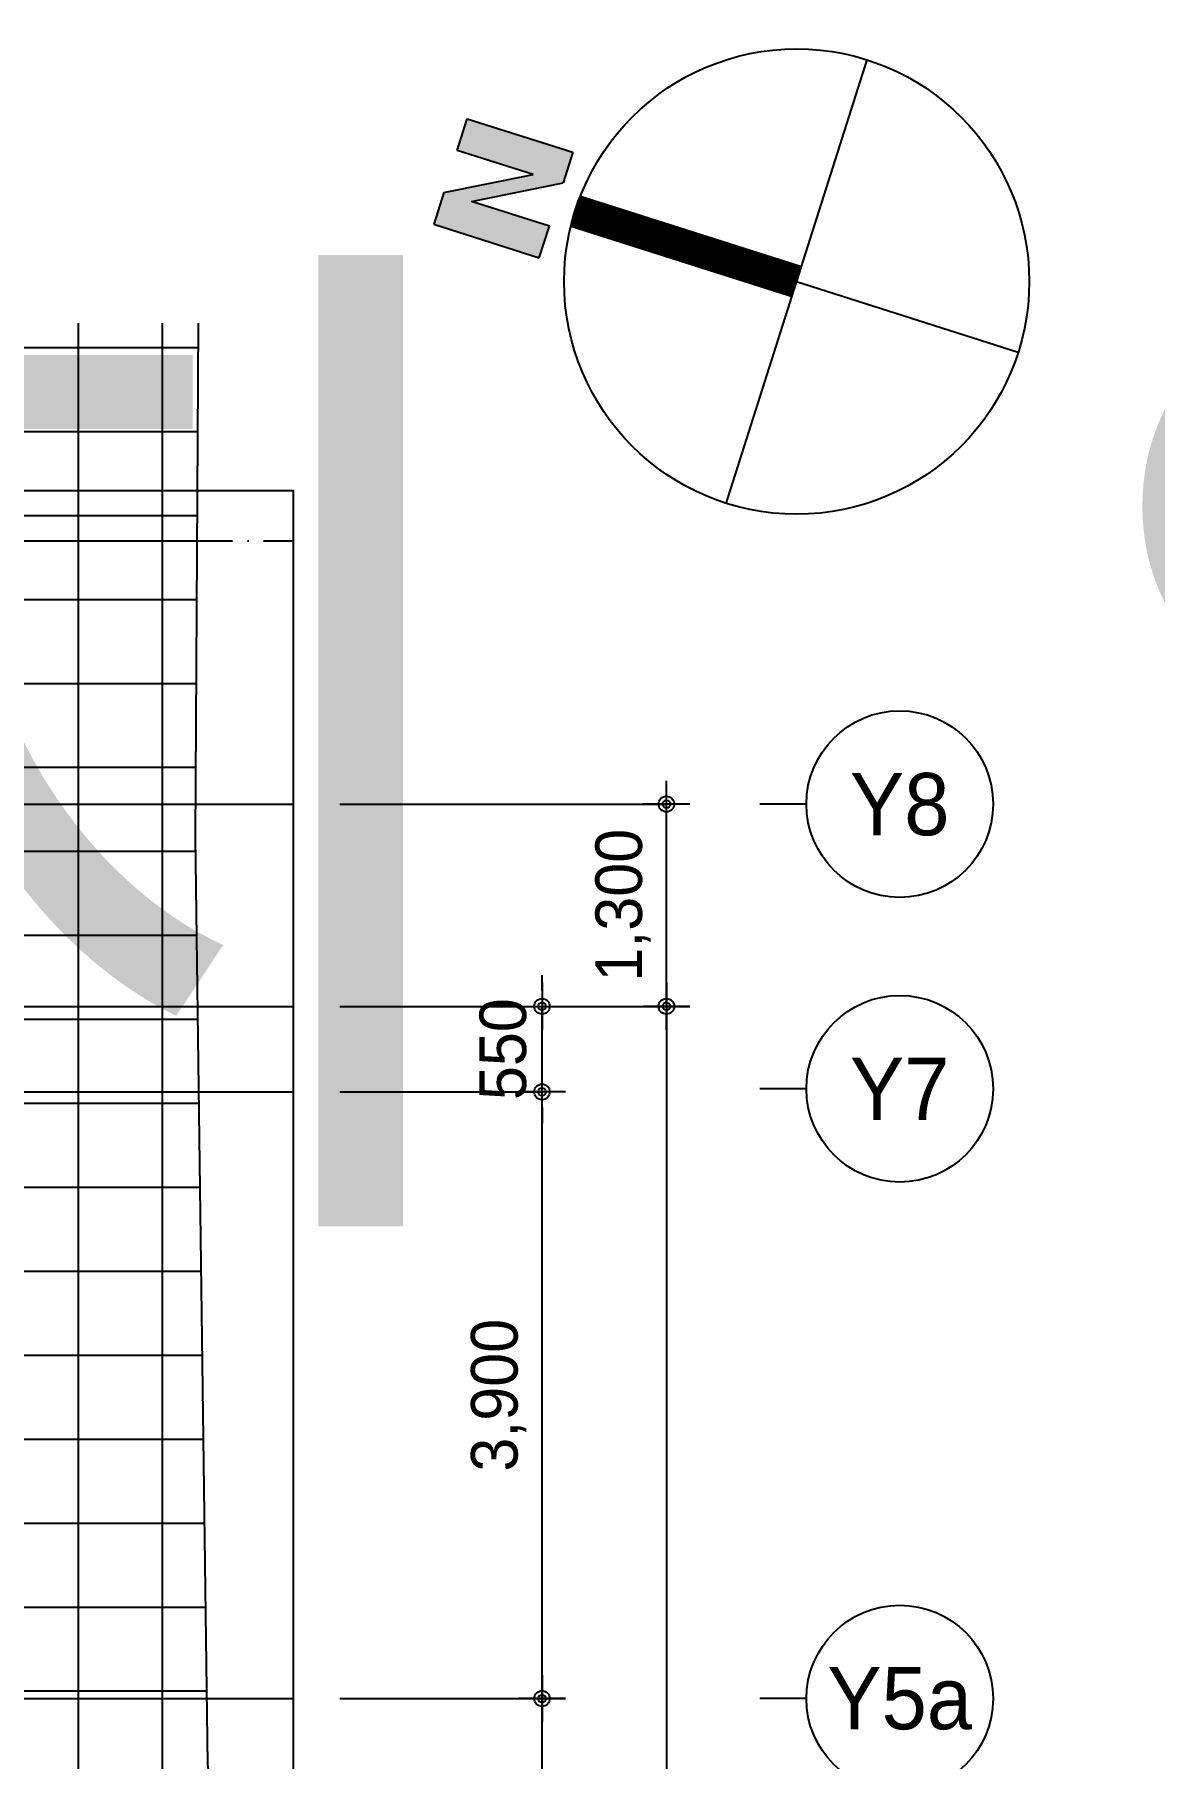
# Model space of a CAD drawing. Header units: millimetres. Extents: x 0 to 1390178, y 0 to 110113.
# Drawn here: x 487299 to 494502, y 44646 to 55728 of the extents above; entities that cross this region are included whole.
import ezdxf
from ezdxf.enums import TextEntityAlignment as Align
from ezdxf.xclip import XClip

# ---------------------------------------------------------------- set-up
doc = ezdxf.new("R2018")
doc.units = ezdxf.units.MM
doc.header["$LTSCALE"] = 100
doc.header["$XCLIPFRAME"] = 0
doc.linetypes.add('X - 평면도$0$CEN', pattern=[62, 60, -1, 0, -1])
doc.layers.get('DEFPOINTS').update_dxf_attribs({"color": 145})
for name, color, linetype in [('AA-XXXX-DIMS', 7, 'Continuous'), ('DIM', 7, 'Continuous'), ('X - SHEET$0$AA-BORD-TEXT', 3, 'Continuous'), ('X - 평면도$0$0-조경패턴', 9, 'Continuous'), ('X - 평면도$0$A-CEN', 1, 'X - 평면도$0$CEN'), ('X - 평면도$0$AA-MKXM', 7, 'Continuous'), ('X - 평면도$0$AA-XXXX-CNTL', 1, 'X - 평면도$0$CEN'), ('X - 평면도$0$도로', 1, 'Continuous')]:
    doc.layers.add(name, color=color, linetype=linetype)
doc.styles.add('HAUD01', font='Dotum.ttf')
doc.styles.get("Standard").update_dxf_attribs({"font": 'Dotum.ttf'})
doc.styles.add('X - SHEET$0$HAUD01', font='Dotum.ttf')
doc.dimstyles.new('HAUD-100', dxfattribs={"dimscale": 100, "dimtxt": 3, "dimasz": 1, "dimexe": 0, "dimexo": 3, "dimgap": 1, "dimtad": 1, "dimdec": 0, "dimdsep": 46, "dimlunit": 6, "dimtxsty": 'HAUD01', "dimblk": 'DIMDOT', "dimcen": 2.5, "dimdle": 1.5, "dimclrd": 7, "dimclre": 7, "dimclrt": 3, "dimadec": 0, "dimazin": 0, "dimtfac": 1, "dimtdec": 0, "dimtix": 1, "dimtmove": 2, "dimatfit": 3, "dimfxl": 1, "dimtvp": 1, "dimtolj": 1, "dimtzin": 0, "dimarcsym": 0})

# ---------------------------------------------------------------- blocks, each defined once
blk = doc.blocks.new('X - SHEET$0$HAUDsheetV')
at = {"layer": 'X - SHEET$0$AA-BORD-TEXT', "color": 3, "style": 'X - SHEET$0$HAUD01'}
for tag, p in [('PJCode', (786, 567.94)), ('작성자', (786.11, 194.82)), ('검토자', (786.11, 181.82)), ('최종검토자', (786.11, 168.82)), ('승인자', (786.11, 155.82)), ('일자', (786.83, 144.02)), ('개정번호', (812, 65.92))]:
    blk.add_attdef(tag, text='', height=3, dxfattribs=at).set_placement(p, align=Align.MIDDLE_CENTER)
at = {"layer": 'X - SHEET$0$AA-BORD-TEXT', "color": 3, "lineweight": 30, "flags": 104}
blk.add_attdef('PJTitle', text='', height=4, dxfattribs=at).set_placement((787.25, 536.62), align=Align.MIDDLE_CENTER)
blk = doc.blocks.new('X - SHEET')
ref = blk.add_blockref('X - SHEET$0$HAUDsheetV', (-100, 0), dxfattribs=dict(xscale=100, yscale=100, zscale=100))
lines = blk.add_mtext('중랑구 상봉동 116-49번지 일원 2030 청년주택 \\P신축공사', dxfattribs={"layer": 'X - SHEET$0$AA-BORD-TEXT', "color": 3, "insert": (78625, 53662), "char_height": 5056.52, "attachment_point": 1})
ref.add_attrib('PJTitle', '', (78625, 53662), dxfattribs={"flags": 104}).embed_mtext(lines)
blk = doc.blocks.new('DIMDOT')
at = {"layer": 'AA-XXXX-DIMS'}
for p, q in [((0, -1.5), (0, 1.5)), ((-1.5, 0), (1.5, 0))]:
    blk.add_line(p, q, dxfattribs=at)
for radius in [0.5, 0.25]:
    blk.add_circle((0, 0), radius, dxfattribs=at)
blk = doc.blocks.new('*D366')
at = {"color": 7, "lineweight": -2, "transparency": 16777216}
for p, q in [((5874, 31621), (7174, 31621)), ((7174, 27821), (7174, 31521)), ((5874, 27721), (7174, 27721))]:
    blk.add_line(p, q, dxfattribs=at)
at = {"layer": 'DEFPOINTS', "color": 0, "transparency": 16777216}
for p in [(5574, 31621, 0), (7174, 31621), (5574, 27721, 0)]:
    blk.add_point(p, dxfattribs=at)
at = {"color": 7, "lineweight": -2, "transparency": 16777216, "xscale": 100, "yscale": 100, "zscale": 100}
for p, rotation in [((7174, 31621), 90), ((7174, 27721), 270)]:
    blk.add_blockref('DIMDOT', p, dxfattribs=dict(at, rotation=rotation))
at = {"color": 3, "transparency": 16777216, "insert": (6895, 29671), "char_height": 300, "attachment_point": 5, "rotation": 90, "style": 'HAUD01'}
blk.add_mtext('\\A1;3,900', dxfattribs=at)
blk = doc.blocks.new('*D367')
at = {"color": 7, "lineweight": -2, "transparency": 16777216}
for p, q in [((5874, 32171), (7974, 32171)), ((7974, 32071), (7974, -6709)), ((5874, -6809), (7974, -6809))]:
    blk.add_line(p, q, dxfattribs=at)
at = {"layer": 'DEFPOINTS', "color": 0, "transparency": 16777216}
for p in [(5574, 32171, 0), (5574, -6809, 0), (7974, -6809)]:
    blk.add_point(p, dxfattribs=at)
at = {"color": 7, "lineweight": -2, "transparency": 16777216, "xscale": 100, "yscale": 100, "zscale": 100}
for p, rotation in [((7974, 32171), 90), ((7974, -6809), 270)]:
    blk.add_blockref('DIMDOT', p, dxfattribs=dict(at, rotation=rotation))
at = {"color": 3, "transparency": 16777216, "insert": (7695, 12681), "char_height": 300, "attachment_point": 5, "rotation": 90, "style": 'HAUD01'}
blk.add_mtext('\\A1;38,980', dxfattribs=at)
blk = doc.blocks.new('*D368')
at = {"color": 7, "lineweight": -2, "transparency": 16777216}
for p, q in [((7174, 32271), (7174, 32371)), ((5874, 32171), (7174, 32171)), ((7174, 31621), (7174, 32171)), ((5874, 31621), (7174, 31621)), ((7174, 31521), (7174, 31421))]:
    blk.add_line(p, q, dxfattribs=at)
at = {"layer": 'DEFPOINTS', "color": 0, "transparency": 16777216}
for p in [(5574, 32171, 0), (7174, 32171), (5574, 31621, 0)]:
    blk.add_point(p, dxfattribs=at)
at = {"color": 7, "lineweight": -2, "transparency": 16777216, "xscale": 100, "yscale": 100, "zscale": 100}
for p, rotation in [((7174, 32171), 270), ((7174, 31621), 90)]:
    blk.add_blockref('DIMDOT', p, dxfattribs=dict(at, rotation=rotation))
at = {"color": 3, "transparency": 16777216, "insert": (6924, 31896), "char_height": 300, "attachment_point": 5, "rotation": 90, "style": 'HAUD01'}
blk.add_mtext('\\A1;550', dxfattribs=at)
blk = doc.blocks.new('*D369')
at = {"color": 7, "lineweight": -2, "transparency": 16777216}
for p, q in [((5874, 27721), (7174, 27721)), ((7174, 19471), (7174, 27621)), ((5874, 19371), (7174, 19371))]:
    blk.add_line(p, q, dxfattribs=at)
at = {"layer": 'DEFPOINTS', "color": 0, "transparency": 16777216}
for p in [(5574, 27721, 0), (7174, 27721), (5574, 19371, 0)]:
    blk.add_point(p, dxfattribs=at)
at = {"color": 7, "lineweight": -2, "transparency": 16777216, "xscale": 100, "yscale": 100, "zscale": 100}
for p, rotation in [((7174, 27721), 90), ((7174, 19371), 270)]:
    blk.add_blockref('DIMDOT', p, dxfattribs=dict(at, rotation=rotation))
at = {"color": 3, "transparency": 16777216, "insert": (6895, 23546), "char_height": 300, "attachment_point": 5, "rotation": 90, "style": 'HAUD01'}
blk.add_mtext('\\A1;8,350', dxfattribs=at)
blk = doc.blocks.new('*D382')
at = {"color": 7, "lineweight": -2, "transparency": 16777216}
for p, q in [((5874, 33471), (7974, 33471)), ((7974, 32271), (7974, 33371)), ((5874, 32171), (7974, 32171))]:
    blk.add_line(p, q, dxfattribs=at)
at = {"layer": 'DEFPOINTS', "color": 0, "transparency": 16777216}
for p in [(5574, 33471), (7974, 33471), (5574, 32171)]:
    blk.add_point(p, dxfattribs=at)
at = {"color": 7, "lineweight": -2, "transparency": 16777216, "xscale": 100, "yscale": 100, "zscale": 100}
for p, rotation in [((7974, 33471), 90), ((7974, 32171), 270)]:
    blk.add_blockref('DIMDOT', p, dxfattribs=dict(at, rotation=rotation))
at = {"color": 3, "transparency": 16777216, "insert": (7695, 32821), "char_height": 300, "attachment_point": 5, "rotation": 90, "style": 'HAUD01'}
blk.add_mtext('\\A1;1,300', dxfattribs=at)
blk = doc.blocks.new('X - 평면도$0$A$C80b97300')
at = {"layer": 'X - 평면도$0$0-조경패턴'}
h = blk.add_hatch(dxfattribs=at)
h.set_pattern_fill('ANSI37', color=253, scale=170, angle=-27.4755)
h.set_pattern_definition([(17.52454, (12438.4, 311079.4), (-162.5264, 514.6992), []), (107.52454, (12438.4, 311079.4), (-514.6992, -162.5264), [])])
edge = h.paths.add_edge_path()
edge.add_arc((140156, 55413), 5944, 202.8079, 286.0371)
edge.add_line((141798, 49701), (141800, 49693))
edge.add_line((141800, 49693), (142201, 49817))
edge.add_line((142201, 49817), (150139, 52333))
edge.add_line((150139, 52333), (153791, 53973))
edge.add_line((153791, 53973), (159447, 55843))
edge.add_line((159447, 55843), (163892, 57218))
edge.add_line((163892, 57218), (167156, 58253))
edge.add_line((167156, 58253), (178416, 61829))
edge.add_line((178416, 61829), (178606, 61890))
edge.add_line((178606, 61890), (177114, 66617))
edge.add_line((177114, 66617), (159778, 61131))
edge.add_line((159778, 61131), (134641, 53194))
edge.add_line((134641, 53194), (134677, 53109))
edge = h.paths.add_edge_path()
edge.add_arc((121506, 49587), 6000, -62.5561, 12.5919)
edge.add_line((127361, 50895), (126247, 50543))
edge.add_line((126247, 50543), (111187, 45790))
edge.add_line((111187, 45790), (109802, 45353))
edge.add_line((109802, 45353), (98368, 41804))
edge.add_line((98368, 41804), (96995, 41377))
edge.add_line((96995, 41377), (98648, 36143))
edge.add_line((98648, 36143), (99632, 36446))
edge.add_line((99632, 36446), (110328, 39759))
edge.add_line((110328, 39759), (114884, 41242))
edge.add_line((114884, 41242), (123491, 43955))
edge.add_arc((121688, 49678), 6000, 287.4928, 295.5007)
at = {"layer": 'X - 평면도$0$도로', "elevation": 16}
blk.add_lwpolyline([(201757, 69688), (194198, 66899), (194198, 66899), (188130, 64937), (178416, 61829), (167156, 58253), (163892, 57218), (159447, 55843), (153791, 53973), (150139, 52333), (142201, 49817), (137428, 48336), (129945, 45980), (124514, 44277), (114884, 41242), (110328, 39759), (99632, 36446), (94205, 34772), (86267, 32200), (73168, 28057)], dxfattribs=at)
blk = doc.blocks.new('X - 평면도$0$A$C532843FC')
at = {"layer": 'X - 평면도$0$AA-MKXM'}
blk.add_hatch(color=256, dxfattribs=at).paths.add_polyline_path([(13, 26.896), (11.5, 26.896), (11.5, 23.296), (9.5, 26.896), (8, 26.896), (8, 21.896), (9.5, 21.896), (9.5, 25.586), (11.55, 21.896), (13, 21.896)])
for p, q in [((9.5, 26.896), (8, 26.896)), ((8, 26.896), (8, 21.896)), ((9.5, 26.896), (11.5, 23.296)), ((11.5, 23.296), (11.5, 26.896)), ((11.5, 26.896), (13, 26.896)), ((13, 26.896), (13, 21.896)), ((9.5, 25.586), (11.55, 21.896)), ((9.5, 21.896), (9.5, 25.586)), ((8, 21.896), (9.5, 21.896)), ((13, 21.896), (11.55, 21.896)), ((0, 10.5), (21, 10.5)), ((10.5, 10.5), (10.5, 0))]:
    blk.add_line(p, q, dxfattribs=at)
at = {"layer": 'X - 평면도$0$AA-MKXM', "const_width": 1.5}
blk.add_lwpolyline([(10.5, 21), (10.5, 10.5)], dxfattribs=at)
at = {"layer": 'X - 평면도$0$AA-MKXM'}
blk.add_circle((10.5, 10.5), 10.5, dxfattribs=at)
blk = doc.blocks.new('X - 평면도', base_point=(-475.4, -286.7))
at = {"layer": 'DEFPOINTS'}
blk.add_lwpolyline([(657286.2, 68689.6), (718213.6, 68689.6), (718213.6, 19243.1), (657286.2, 19243.1)], close=True, dxfattribs=at)
at = {"layer": 'X - 평면도$0$A-CEN', "color": 5}
blk.add_line((657286.2, 66673.1), (718213.6, 66673.1), dxfattribs=at)
at = {"layer": 'X - 평면도$0$AA-XXXX-CNTL'}
for p, q in [((687022, 68365.6), (718213.6, 68365.6)), ((657286.2, 65373.1), (718213.6, 65373.1)), ((657286.2, 64823.1), (718213.6, 64823.1)), ((706462, 60923.1), (718213.6, 60923.1))]:
    blk.add_line(p, q, dxfattribs=at)
ref = blk.add_blockref('X - 평면도$0$A$C80b97300', (722821.6, -102404.4), dxfattribs=dict(rotation=72.47546202917606))
XClip(ref).set_block_clipping_path([(94693.8409505995, 98626.5196486565), (113039.9373957263, 40526.9089176619), (162789.9645771914, 56236.4598997638), (144443.8681320646, 114336.0706307584)])
at = {"layer": 'X - 평면도$0$AA-MKXM', "xscale": 142.4501424500078, "yscale": 142.4501424500078, "zscale": 142.4501424500078, "rotation": 72.36751317651111}
blk.add_blockref('X - 평면도$0$A$C532843FC', (722423.2, 68153.4), dxfattribs=at)
blk = doc.blocks.new('지상부 치수 1')
at = {"layer": 'DIM'}
for p, q in [((8874.4, 33470.9, 0), (8574.4, 33470.9, 0)), ((8874.4, 31640.9), (8574.4, 31640.9)), ((8874.4, 27720.9), (8574.4, 27720.9))]:
    blk.add_line(p, q, dxfattribs=at)
for centre in [(9474.4, 33470.9, 0), (9474.4, 31640.9), (9474.4, 27720.9)]:
    blk.add_circle(centre, 600, dxfattribs=at)
at = {"layer": 'DIM', "style": 'HAUD01'}
for s, p in [('Y8', (9474.4, 33470.9, 0)), ('Y7', (9474.4, 31640.9)), ('Y5a', (9474.4, 27720.9))]:
    blk.add_text(s, height=400, dxfattribs=at).set_placement(p, align=Align.MIDDLE)
for base, p1, p2, angle, picture, middle in [((7974.4, 33470.9, 0), (5574.4, 32170.9, 0), (5574.4, 33470.9, 0), 90, '*D382', (7695.3, 32820.9, 0)), ((7174.4, 32170.9, 0), (5574.4, 31620.9), (5574.4, 32170.9), 270, '*D368', (6924.2, 31895.9, 0)), ((7974.4, -6809.1, 0), (5574.4, 32170.9), (5574.4, -6809.1), 90, '*D367', (7695.3, 12680.9, 0)), ((7174.4, 31620.9, 0), (5574.4, 27720.9), (5574.4, 31620.9), 270, '*D366', (6895.3, 29670.9, 0)), ((7174.4, 27720.9, 0), (5574.4, 19370.9), (5574.4, 27720.9), 270, '*D369', (6895.3, 23545.9, 0))]:
    dim = blk.add_linear_dim(base=base, p1=p1, p2=p2, angle=angle, dimstyle='HAUD-100')
    dim.commit()
    dim.dimension.update_dxf_attribs({"geometry": picture, "text_midpoint": middle})

msp = doc.modelspace()

# ---------------------------------------------------------------- block references
ref = msp.add_blockref('X - 평면도', (-229725.3, -16179.1))
XClip(ref).set_block_clipping_path([(649249.9173510048, 15892.4063044181), (733249.9173510048, 75292.406304418)])

# ---------------------------------------------------------------- next in the draw order: block references
for name, p in [('X - SHEET', (336000, 0)), ('지상부 치수 1', (483389.3, 17309.8))]:
    msp.add_blockref(name, p)

doc.saveas('drawing.dxf')
